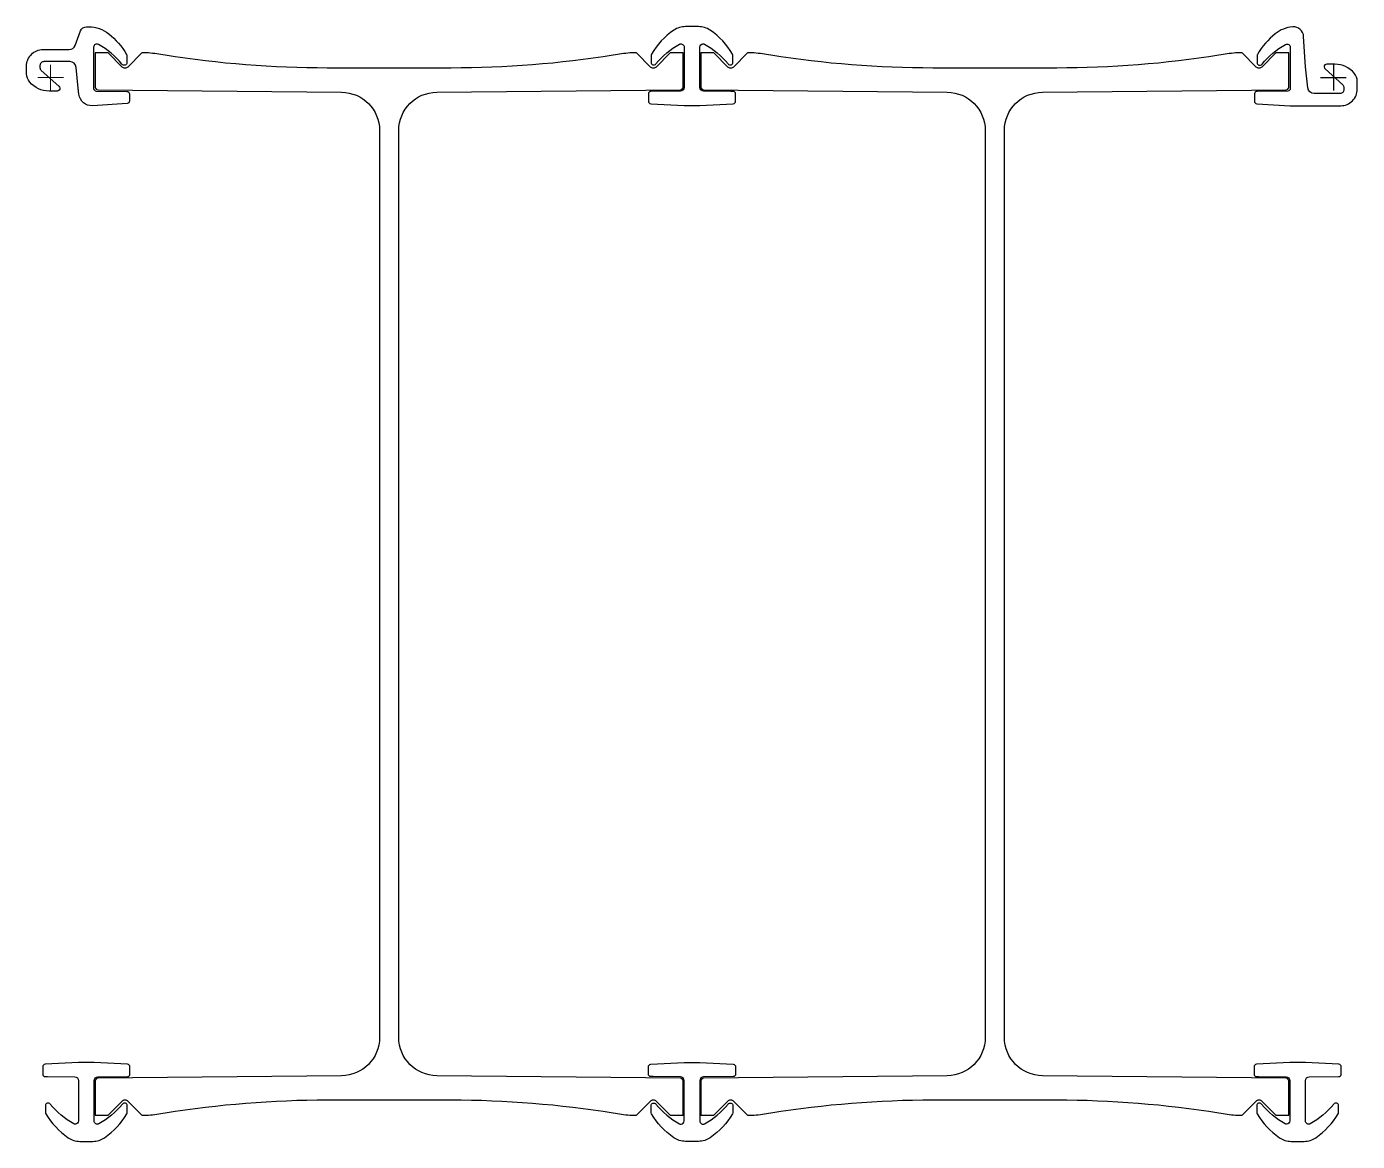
# Model space of a CAD drawing. Header units: millimetres. Extents: x -19 to 1023, y -832 to 40.
import ezdxf

# ---------------------------------------------------------------- set-up
doc = ezdxf.new("R2010")
doc.units = ezdxf.units.MM
doc.layers.add('ref', color=252, linetype='Continuous', lineweight=5)

msp = doc.modelspace()

# ---------------------------------------------------------------- linework, layer by layer
for p, q in [((994, 0), (1014, 0)), ((1004, 10), (1004, -10))]:
    msp.add_line(p, q)
at = {"elevation": 0}
for points in [[(61.7, -18.3, -0.396562), (59.9, -20.3), (32.8, -22, -0.402787), (22.2, -13), (21.7, -8.2), (20.1, 8, 0.385273), (15.1, 12.5), (-5.3, 12.5, 0.414214), (-8.3, 9.5), (-8.3, 7.9, 0.212557), (-7.3, 5.6), (6.5, -6.8, -0.168965), (7.2, -8, -0.464388), (5.1, -10.5), (-1.2, -10.5, -0.219232), (-16.3, -3.5, -0.17875), (-18.8, 3), (-18.8, 9, -0.414214), (-5.8, 22), (14.5, 22, 0.311359), (19.2, 25.2), (23.5, 36.6, -0.311359), (28.2, 39.8), (29.8, 39.8, -0.17076), (45.5, 34.3, -0.089428), (59.5, 18.2, -0.135195), (59.7, 17.2), (59.7, 11.8, -0.710366), (55.9, 10.5, 0.101503), (37.4, 26, 0.567914), (33.7, 23.8), (33.7, -8.5, 0.411079), (35.7, -10.5), (59.8, -10.8, -0.411079), (61.7, -12.8)], [(470, 17.4), (470, 12, 0.710336), (473.8, 10.7, -0.101014), (492.2, 26.1, -0.56798), (495.9, 23.9), (495.9, -7.5, -0.411198), (492.9, -10.5), (469.9, -10.8, 0.411533), (467.9, -12.8), (467.9, -18.4, 0.397192), (469.8, -20.4), (495.9, -21.9), (508.1, -21.9), (534.2, -20.4, 0.397192), (536.1, -18.4), (536.1, -12.8, 0.411533), (534.1, -10.8), (532.5, -10.8), (511.1, -10.5, -0.411198), (508.1, -7.5), (508.1, 23.9, -0.412), (510.6, 26.4, -0.126639), (511.8, 26.1, -0.100981), (530.2, 10.7, 0.710994), (534, 12), (534, 17.4, 0.135197), (533.7, 18.4, 0.107707), (516.3, 37.1, 0.152295), (507.1, 39.9), (496.9, 39.9, 0.152295), (487.7, 37.1, 0.107707), (470.3, 18.4, 0.135197)], [(1022.7, -9), (1022.7, -3, 0.17875), (1020.3, 3.5, 0.219232), (1005.2, 10.5), (998.9, 10.5, 0.414214), (996.7, 8.4, 0.212557), (997.5, 6.8), (1011.3, -5.6, -0.212557), (1012.2, -7.9), (1012.2, -9.5, -0.414214), (1009.2, -12.5), (988.9, -12.5, -0.385273), (983.9, -8), (982.2, 8.4), (980.7, 32.2, 0.41996), (972.1, 39.7, 0.149445), (958.5, 34.3, 0.089428), (944.5, 18.2, 0.135195), (944.2, 17.2), (944.2, 11.8, 0.710366), (948.1, 10.5, -0.101503), (966.6, 26, -0.567914), (970.2, 23.8), (970.2, -8.5, -0.411079), (968.3, -10.5), (944.2, -10.8, 0.411079), (942.2, -12.8), (942.2, -18.4, 0.396562), (944.1, -20.4), (970.2, -22), (1009.7, -22, 0.414214)], [(257.5, -751, -0.411288), (227.8, -781), (37, -782.9, 0.411288), (35, -784.9), (35, -811.9), (41, -811.9), (45, -811.9), (56.1, -800.8, -0.414214), (60.4, -800.8), (71.5, -811.9), (76.6, -811.9, 0.010977), (89.6, -810.1, -0.039881), (216.6, -799.9), (313.4, -799.9, -0.039881), (440.4, -810.1, 0.010977), (453.4, -811.9), (458.5, -811.9), (469.6, -800.8, -0.414214), (473.9, -800.8), (485, -811.9), (489, -811.9), (495, -811.9), (495, -784.9, 0.411288), (493, -782.9), (302.2, -781, -0.411288), (272.5, -751), (272.5, -41.4, -0.411288), (302.2, -11.4), (493, -9.5, 0.411288), (495, -7.5), (495, 19.4), (489, 19.4), (485, 19.4), (473.9, 8.3, -0.414214), (469.6, 8.3), (458.5, 19.4), (453.4, 19.4, 0.010977), (440.4, 17.6, -0.039881), (313.4, 7.5), (216.6, 7.5, -0.039881), (89.6, 17.6, 0.010977), (76.6, 19.4), (71.5, 19.4), (60.4, 8.3, -0.414214), (56.1, 8.3), (45, 19.4), (41, 19.4), (35, 19.4), (35, -7.5, 0.411288), (37, -9.5), (227.8, -11.4, -0.411288), (257.5, -41.4)], [(511, -782.9, 0.411288), (509, -784.9), (509, -811.9), (515, -811.9), (519, -811.9), (530.1, -800.8, -0.414214), (534.4, -800.8), (545.5, -811.9), (550.6, -811.9, 0.010977), (563.6, -810.1, -0.039881), (690.6, -799.9), (787.4, -799.9, -0.039881), (914.4, -810.1, 0.010977), (927.4, -811.9), (932.5, -811.9), (943.6, -800.8, -0.414214), (947.9, -800.8), (959, -811.9), (963, -811.9), (969, -811.9), (969, -784.9, 0.411288), (967, -782.9), (776.2, -781, -0.411288), (746.5, -751), (746.5, -41.4, -0.411288), (776.2, -11.4), (967, -9.5, 0.411288), (969, -7.5), (969, 19.4), (963, 19.4), (959, 19.4), (947.9, 8.3, -0.414214), (943.6, 8.3), (932.5, 19.4), (927.4, 19.4, 0.010977), (914.4, 17.6, -0.039881), (787.4, 7.5), (690.6, 7.5, -0.039881), (563.6, 17.6, 0.010977), (550.6, 19.4), (545.5, 19.4), (534.4, 8.3, -0.414214), (530.1, 8.3), (519, 19.4), (515, 19.4), (509, 19.4), (509, -7.5, 0.411288), (511, -9.5), (701.8, -11.4, -0.411288), (731.5, -41.4), (731.5, -751, -0.411288), (701.8, -781)], [(60, -809.9), (60, -804.5, 0.710336), (56.2, -803.2, -0.101014), (37.8, -818.6, -0.56798), (34.1, -816.4), (34.1, -784.9, -0.411198), (37.1, -781.9), (60.1, -781.7, 0.411533), (62.1, -779.7), (62.1, -774.1, 0.397192), (60.2, -772.1), (34.1, -770.6), (21.9, -770.6), (-4.2, -772.1, 0.397192), (-6.1, -774.1), (-6.1, -779.7, 0.411533), (-4.1, -781.7), (-2.5, -781.7), (18.9, -781.9, -0.411198), (21.9, -784.9), (21.9, -816.4, -0.412), (19.4, -818.9, -0.126639), (18.2, -818.6, -0.100981), (-0.2, -803.2, 0.710994), (-4, -804.5), (-4, -809.9, 0.135197), (-3.7, -810.9, 0.107707), (13.7, -829.5, 0.152295), (22.9, -832.4), (33.1, -832.4, 0.152295), (42.3, -829.5, 0.107707), (59.7, -810.9, 0.135197)], [(467.9, -774.1, -0.397192), (469.8, -772.1), (495.9, -770.6), (508.1, -770.6), (534.2, -772.1, -0.397192), (536.1, -774.1), (536.1, -779.7, -0.411533), (534.1, -781.7), (511.1, -781.9, 0.411198), (508.1, -784.9), (508.1, -816.4, 0.56798), (511.8, -818.6, 0.101014), (530.2, -803.2, -0.710336), (534, -804.5), (534, -809.9, -0.135197), (533.7, -810.9, -0.107707), (516.3, -829.5, -0.152295), (507.1, -832.4), (496.9, -832.4, -0.152295), (487.7, -829.5, -0.107707), (470.3, -810.9, -0.135197), (470, -809.9), (470, -804.5, -0.710994), (473.8, -803.2, 0.100981), (492.2, -818.6, 0.126639), (493.4, -818.9, 0.412), (495.9, -816.4), (495.9, -784.9, 0.411198), (492.9, -781.9), (471.5, -781.7), (469.9, -781.7, -0.411533), (467.9, -779.7)], [(1008, -809.9), (1008, -804.5, 0.710336), (1004.2, -803.2, -0.101014), (985.8, -818.6, -0.56798), (982.1, -816.4), (982.1, -784.9, -0.411198), (985.1, -781.9), (1008.1, -781.7, 0.411533), (1010.1, -779.7), (1010.1, -774.1, 0.397192), (1008.2, -772.1), (982.1, -770.6), (969.9, -770.6), (943.8, -772.1, 0.397192), (941.9, -774.1), (941.9, -779.7, 0.411533), (943.9, -781.7), (945.5, -781.7), (966.9, -781.9, -0.411198), (969.9, -784.9), (969.9, -816.4, -0.412), (967.4, -818.9, -0.126639), (966.2, -818.6, -0.100981), (947.8, -803.2, 0.710994), (944, -804.5), (944, -809.9, 0.135197), (944.3, -810.9, 0.107707), (961.7, -829.5, 0.152295), (970.9, -832.4), (981.1, -832.4, 0.152295), (990.3, -829.5, 0.107707), (1007.7, -810.9, 0.135197)]]:
    msp.add_lwpolyline(points, format="xyb", close=True, dxfattribs=at)
at = {"layer": 'ref'}
for p, q in [((10, 0), (-10, 0)), ((0, -10), (0, 10))]:
    msp.add_line(p, q, dxfattribs=at)

doc.saveas('drawing.dxf')
